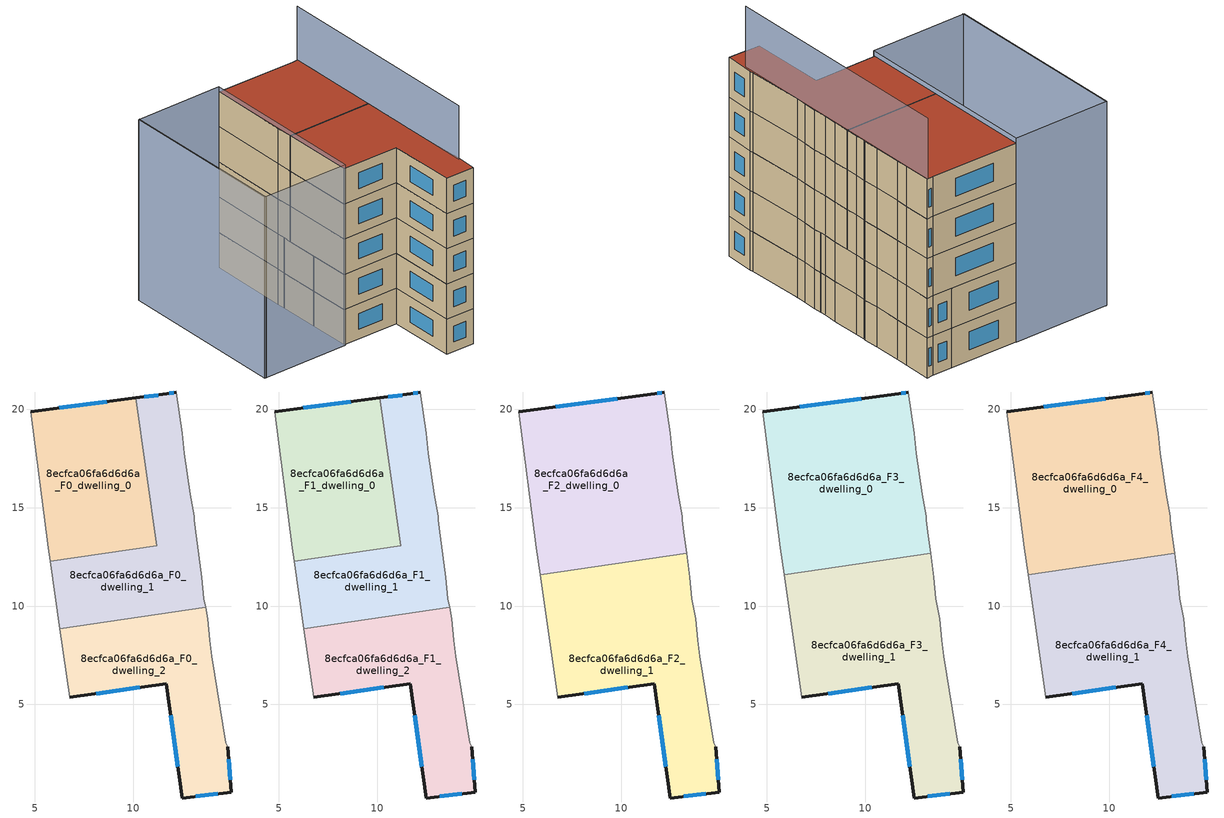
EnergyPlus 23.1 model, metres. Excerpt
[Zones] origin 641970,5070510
8ecfca06fa6d6d6a_F0_dwelling_0
 floor ground (EU_floor_Construction): 10.12,20.56 11.2,13.05 5.78,12.27 5.68,12.96 4.78,19.87 z0
 wall outside (EU_wall_Construction): 10.12,20.56 4.78,19.87 z0:3
 wall adiabatic (EU_wall_Construction): 4.78,19.87 5.68,12.96 5.78,12.27 z0:3
 wall to 8ecfca06fa6d6d6a_F0_dwelling_1 (EU_wall_Construction): 5.78,12.27 11.2,13.05 10.12,20.56 z0:3
 window (EU_Window_Construction): 8.65,20.37 6.25,20.06 z0.83:2.17
8ecfca06fa6d6d6a_F0_dwelling_1
 floor ground (EU_floor_Construction): 12.19,20.87 12.49,18.76 12.59,17.76 12.89,15.66 13.09,14.56 13.09,14.36 13.19,13.56 13.48,11.46 13.58,10.36 13.67,9.92 6.27,8.86 5.78,12.27 11.2,13.05 10.12,20.56 11.69,20.77 z0
 wall outside (EU_wall_Construction): 12.19,20.87 11.69,20.77 10.12,20.56 z0:3
 wall adiabatic (EU_wall_Construction): 13.67,9.92 13.58,10.36 13.48,11.46 13.19,13.56 13.09,14.36 13.09,14.56 12.89,15.66 12.59,17.76 12.49,18.76 12.19,20.87 / 5.78,12.27 6.27,8.86 z0:3
 wall to 8ecfca06fa6d6d6a_F0_dwelling_2 (EU_wall_Construction): 6.27,8.86 13.67,9.92 z0:3
 window (EU_Window_Construction): 11.25,20.71 10.55,20.62 / 12.05,20.84 11.82,20.79 z0.83:2.17
8ecfca06fa6d6d6a_F0_dwelling_2
 floor ground (EU_floor_Construction): 13.67,9.92 13.79,9.36 13.89,8.26 13.98,7.46 14.68,3.05 14.78,2.85 14.98,0.55 12.48,0.25 11.68,6.06 6.78,5.36 6.27,8.86 z0
 wall outside (EU_wall_Construction): 6.78,5.36 11.68,6.06 12.48,0.25 14.98,0.55 14.78,2.85 z0:3
 wall adiabatic (EU_wall_Construction): 14.78,2.85 14.68,3.05 13.98,7.46 13.89,8.26 13.79,9.36 13.67,9.92 / 6.27,8.86 6.78,5.36 z0:3
 window (EU_Window_Construction): 14.93,1.18 14.84,2.22 / 13.17,0.33 14.29,0.47 / 11.9,4.46 12.26,1.85 / 8.13,5.55 10.33,5.86 z0.83:2.17
8ecfca06fa6d6d6a_F1_dwelling_0
 floor to 8ecfca06fa6d6d6a_F0_dwelling_0 (EU_floor_Construction): 10.12,20.56 11.2,13.05 5.78,12.27 5.68,12.96 4.78,19.87 z3
 wall outside (EU_wall_Construction): 10.12,20.56 4.78,19.87 z3:6
 wall adiabatic (EU_wall_Construction): 4.78,19.87 5.68,12.96 5.78,12.27 z3:6
 wall to 8ecfca06fa6d6d6a_F1_dwelling_1 (EU_wall_Construction): 5.78,12.27 11.2,13.05 10.12,20.56 z3:6
 window (EU_Window_Construction): 8.65,20.37 6.25,20.06 z3.83:5.17
8ecfca06fa6d6d6a_F1_dwelling_1
 floor to 8ecfca06fa6d6d6a_F0_dwelling_1 (EU_floor_Construction): 12.19,20.87 12.49,18.76 12.59,17.76 12.89,15.66 13.09,14.56 13.09,14.36 13.19,13.56 13.48,11.46 13.58,10.36 13.67,9.92 6.27,8.86 5.78,12.27 11.2,13.05 10.12,20.56 11.69,20.77 z3
 wall outside (EU_wall_Construction): 12.19,20.87 11.69,20.77 10.12,20.56 z3:6
 wall adiabatic (EU_wall_Construction): 13.67,9.92 13.58,10.36 13.48,11.46 13.19,13.56 13.09,14.36 13.09,14.56 12.89,15.66 12.59,17.76 12.49,18.76 12.19,20.87 / 5.78,12.27 6.27,8.86 z3:6
 wall to 8ecfca06fa6d6d6a_F1_dwelling_2 (EU_wall_Construction): 6.27,8.86 13.67,9.92 z3:6
 window (EU_Window_Construction): 11.25,20.71 10.55,20.62 / 12.05,20.84 11.82,20.79 z3.83:5.17
8ecfca06fa6d6d6a_F1_dwelling_2
 floor to 8ecfca06fa6d6d6a_F0_dwelling_2 (EU_floor_Construction): 13.67,9.92 13.78,9.36 13.88,8.26 13.98,7.46 14.68,3.05 14.78,2.85 14.98,0.55 12.48,0.25 11.68,6.06 6.78,5.36 6.27,8.86 z3
 wall outside (EU_wall_Construction): 6.78,5.36 11.68,6.06 12.48,0.25 14.98,0.55 14.78,2.85 z3:6
 wall adiabatic (EU_wall_Construction): 14.78,2.85 14.68,3.05 13.98,7.46 13.89,8.26 13.79,9.36 13.67,9.92 / 6.27,8.86 6.78,5.36 z3:6
 window (EU_Window_Construction): 14.93,1.18 14.84,2.22 / 13.17,0.33 14.29,0.47 / 11.9,4.46 12.26,1.85 / 8.13,5.55 10.33,5.86 z3.83:5.17
8ecfca06fa6d6d6a_F2_dwelling_0
 floor to 8ecfca06fa6d6d6a_F1_dwelling_0 (EU_floor_Construction): 10.12,20.56 11.2,13.05 5.78,12.27 5.68,12.96 4.78,19.87 z6
 floor to 8ecfca06fa6d6d6a_F1_dwelling_1 (EU_floor_Construction): 12.19,20.87 12.49,18.76 12.59,17.76 12.89,15.66 13.09,14.56 13.09,14.36 13.19,13.56 13.31,12.67 5.88,11.6 5.78,12.27 11.2,13.05 10.12,20.56 11.69,20.77 z6
 wall outside (EU_wall_Construction): 12.19,20.87 11.69,20.77 4.78,19.87 z6:9
 wall adiabatic (EU_wall_Construction): 13.31,12.67 13.19,13.56 13.09,14.36 13.09,14.56 12.89,15.66 12.59,17.76 12.49,18.76 12.19,20.87 / 4.78,19.87 5.68,12.96 5.88,11.6 z6:9
 wall to 8ecfca06fa6d6d6a_F2_dwelling_1 (EU_wall_Construction): 5.88,11.6 13.31,12.67 z6:9
 window (EU_Window_Construction): 9.79,20.52 6.68,20.12 / 12.05,20.84 11.82,20.79 z6.83:8.17
8ecfca06fa6d6d6a_F2_dwelling_1
 floor to 8ecfca06fa6d6d6a_F1_dwelling_1 (EU_floor_Construction): 13.31,12.67 13.48,11.46 13.58,10.36 13.67,9.92 6.27,8.86 5.88,11.6 z6
 floor to 8ecfca06fa6d6d6a_F1_dwelling_2 (EU_floor_Construction): 13.67,9.92 13.78,9.36 13.88,8.26 13.98,7.46 14.68,3.05 14.78,2.85 14.98,0.55 12.48,0.25 11.68,6.06 6.78,5.36 6.27,8.86 z6
 wall outside (EU_wall_Construction): 6.78,5.36 11.68,6.06 12.48,0.25 14.98,0.55 14.78,2.85 z6:9
 wall adiabatic (EU_wall_Construction): 14.78,2.85 14.68,3.05 13.98,7.46 13.89,8.26 13.79,9.36 13.58,10.36 13.48,11.46 13.31,12.67 / 5.88,11.6 6.78,5.36 z6:9
 window (EU_Window_Construction): 14.93,1.18 14.84,2.22 / 13.17,0.33 14.29,0.47 / 11.9,4.46 12.26,1.85 / 8.13,5.55 10.33,5.86 z6.83:8.17
8ecfca06fa6d6d6a_F3_dwelling_0
 floor to 8ecfca06fa6d6d6a_F2_dwelling_0 (EU_floor_Construction): 12.19,20.87 12.49,18.76 12.59,17.76 12.89,15.66 13.09,14.56 13.09,14.36 13.19,13.56 13.31,12.67 5.88,11.6 5.68,12.96 4.78,19.87 11.69,20.77 z9
 wall outside (EU_wall_Construction): 12.19,20.87 11.69,20.77 4.78,19.87 z9:12
 wall adiabatic (EU_wall_Construction): 13.31,12.67 13.19,13.56 13.09,14.36 13.09,14.56 12.89,15.66 12.59,17.76 12.49,18.76 12.19,20.87 / 4.78,19.87 5.68,12.96 5.88,11.6 z9:12
 wall to 8ecfca06fa6d6d6a_F3_dwelling_1 (EU_wall_Construction): 5.88,11.6 13.31,12.67 z9:12
 window (EU_Window_Construction): 9.79,20.52 6.68,20.12 / 12.05,20.84 11.82,20.79 z9.83:11.17
8ecfca06fa6d6d6a_F3_dwelling_1
 floor to 8ecfca06fa6d6d6a_F2_dwelling_1 (EU_floor_Construction): 13.31,12.67 13.48,11.46 13.58,10.36 13.78,9.36 13.88,8.26 13.98,7.46 14.68,3.05 14.78,2.85 14.98,0.55 12.48,0.25 11.68,6.06 6.78,5.36 5.88,11.6 z9
 wall outside (EU_wall_Construction): 6.78,5.36 11.68,6.06 12.48,0.25 14.98,0.55 14.78,2.85 z9:12
 wall adiabatic (EU_wall_Construction): 14.78,2.85 14.68,3.05 13.98,7.46 13.89,8.26 13.79,9.36 13.58,10.36 13.48,11.46 13.31,12.67 / 5.88,11.6 6.78,5.36 z9:12
 window (EU_Window_Construction): 14.93,1.18 14.84,2.22 / 13.17,0.33 14.29,0.47 / 11.9,4.46 12.26,1.85 / 8.13,5.55 10.33,5.86 z9.83:11.17
8ecfca06fa6d6d6a_F4_dwelling_0
 floor to 8ecfca06fa6d6d6a_F3_dwelling_0 (EU_floor_Construction): 12.19,20.87 12.49,18.76 12.59,17.76 12.89,15.66 13.09,14.56 13.09,14.36 13.19,13.56 13.31,12.67 5.88,11.6 5.68,12.96 4.78,19.87 11.69,20.77 z12
 wall outside (EU_wall_Construction): 12.19,20.87 11.69,20.77 4.78,19.87 z12:15
 wall adiabatic (EU_wall_Construction): 13.31,12.67 13.19,13.56 13.09,14.36 13.09,14.56 12.89,15.66 12.59,17.76 12.49,18.76 12.19,20.87 / 4.78,19.87 5.68,12.96 5.88,11.6 z12:15
 wall to 8ecfca06fa6d6d6a_F4_dwelling_1 (EU_wall_Construction): 5.88,11.6 13.31,12.67 z12:15
 window (EU_Window_Construction): 9.79,20.52 6.68,20.12 / 12.05,20.84 11.82,20.79 z12.83:14.17
 roof outside (EU_roof_Construction): 13.31,12.67 13.19,13.56 13.09,14.36 13.09,14.56 12.89,15.66 12.59,17.76 12.49,18.76 12.19,20.87 11.69,20.77 4.78,19.87 5.68,12.96 5.88,11.6 z15
8ecfca06fa6d6d6a_F4_dwelling_1
 floor to 8ecfca06fa6d6d6a_F3_dwelling_1 (EU_floor_Construction): 13.31,12.67 13.48,11.46 13.58,10.36 13.78,9.36 13.88,8.26 13.98,7.46 14.68,3.05 14.78,2.85 14.98,0.55 12.48,0.25 11.68,6.06 6.78,5.36 5.88,11.6 z12
 wall outside (EU_wall_Construction): 6.78,5.36 11.68,6.06 12.48,0.25 14.98,0.55 14.78,2.85 z12:15
 wall adiabatic (EU_wall_Construction): 14.78,2.85 14.68,3.05 13.98,7.46 13.89,8.26 13.79,9.36 13.58,10.36 13.48,11.46 13.31,12.67 / 5.88,11.6 6.78,5.36 z12:15
 window (EU_Window_Construction): 14.93,1.18 14.84,2.22 / 13.17,0.33 14.29,0.47 / 11.9,4.46 12.26,1.85 / 8.13,5.55 10.33,5.86 z12.83:14.17
 roof outside (EU_roof_Construction): 14.98,0.55 14.78,2.85 14.68,3.05 13.98,7.46 13.89,8.26 13.79,9.36 13.58,10.36 13.48,11.46 13.31,12.67 5.88,11.6 6.78,5.36 11.68,6.06 12.48,0.25 z15
shading: -2.71,18.87 -0.66,4.23 / 4.78,19.9 6.79,5.29 / 6.79,5.29 -0.77,4.25 / -0.77,4.25 -2.78,18.86 / -2.78,18.86 4.78,19.9 z0:15.4; 14.7,2.16 12.15,20.86 z0:19.6
[Building]
EU S2 Campaign: North Axis=0; Terrain=City; Solar Distribution=FullExterior
[Site:Location]
Lyon-Bron: Latitude=45.75; Longitude=5; Time Zone=1; Elevation=198
[SizingPeriod:WeatherFileDays]
AnnualSizingPeriod: Begin Month=1; Begin Day of Month=1; End Month=12; End Day of Month=31; Day of Week for Start Day=Monday; Use Weather File Daylight Saving Period=No; Use Weather File Rain and Snow Indicators=No
[MATERIAL]
EU_InternalMass_Material: Roughness=MediumRough; Thickness=0.1; Conductivity=1; Density=1800; Specific Heat=900; Thermal Absorptance=0.9; Solar Absorptance=0.7; Visible Absorptance=0.7
[MATERIAL:NOMASS] Roughness=MediumRough; Thermal Absorptance=0.9; Solar Absorptance=0.7; Visible Absorptance=0.7
Name | Thermal Resistance
EU_wall_NoMass | 0.87146
EU_roof_NoMass | 0.842276
EU_floor_NoMass | 0.496999
[WINDOWMATERIAL:SIMPLEGLAZINGSYSTEM]
EU_Window_SimpleGlazing: UFactor=2.2525; Solar Heat Gain Coefficient=0.76; Visible Transmittance=0.76
[CONSTRUCTION]
EU_wall_Construction: EU_wall_NoMass
EU_roof_Construction: EU_roof_NoMass
EU_floor_Construction: EU_floor_NoMass
EU_Window_Construction: EU_Window_SimpleGlazing
EU_InternalMass_Construction: EU_InternalMass_Material
[ZONE] Type=1; Multiplier=1; Ceiling Height=autocalculate; Floor Area=autocalculate; Part of Total Floor Area=Yes
Name | Volume
8ecfca06fa6d6d6a_F0_dwelling_0 | 124.353
8ecfca06fa6d6d6a_F1_dwelling_0 | 124.352
8ecfca06fa6d6d6a_F2_dwelling_0 | 186.521
8ecfca06fa6d6d6a_F3_dwelling_0; 8ecfca06fa6d6d6a_F4_dwelling_0 | 186.522
8ecfca06fa6d6d6a_F0_dwelling_1 | 124.363
8ecfca06fa6d6d6a_F1_dwelling_1 | 124.364
8ecfca06fa6d6d6a_F2_dwelling_1 | 186.542
8ecfca06fa6d6d6a_F3_dwelling_1; 8ecfca06fa6d6d6a_F4_dwelling_1 | 186.549
8ecfca06fa6d6d6a_F0_dwelling_2; 8ecfca06fa6d6d6a_F1_dwelling_2 | 124.35
[INTERNALMASS] Construction=EU_InternalMass_Construction
Name | Zone or ZoneList | Surface Area
8ecfca06fa6d6d6a_F0_dwelling_0_EU_InternalMass | 8ecfca06fa6d6d6a_F0_dwelling_0 | 41.4494
8ecfca06fa6d6d6a_F0_dwelling_1_EU_InternalMass | 8ecfca06fa6d6d6a_F0_dwelling_1 | 41.4545
8ecfca06fa6d6d6a_F0_dwelling_2_EU_InternalMass | 8ecfca06fa6d6d6a_F0_dwelling_2 | 41.4497
8ecfca06fa6d6d6a_F1_dwelling_0_EU_InternalMass | 8ecfca06fa6d6d6a_F1_dwelling_0 | 41.4494
8ecfca06fa6d6d6a_F1_dwelling_1_EU_InternalMass | 8ecfca06fa6d6d6a_F1_dwelling_1 | 41.4545
8ecfca06fa6d6d6a_F1_dwelling_2_EU_InternalMass | 8ecfca06fa6d6d6a_F1_dwelling_2 | 41.4497
8ecfca06fa6d6d6a_F2_dwelling_0_EU_InternalMass | 8ecfca06fa6d6d6a_F2_dwelling_0 | 62.1739
8ecfca06fa6d6d6a_F2_dwelling_1_EU_InternalMass | 8ecfca06fa6d6d6a_F2_dwelling_1 | 62.1825
8ecfca06fa6d6d6a_F3_dwelling_0_EU_InternalMass | 8ecfca06fa6d6d6a_F3_dwelling_0 | 62.1739
8ecfca06fa6d6d6a_F3_dwelling_1_EU_InternalMass | 8ecfca06fa6d6d6a_F3_dwelling_1 | 62.1825
8ecfca06fa6d6d6a_F4_dwelling_0_EU_InternalMass | 8ecfca06fa6d6d6a_F4_dwelling_0 | 62.1739
8ecfca06fa6d6d6a_F4_dwelling_1_EU_InternalMass | 8ecfca06fa6d6d6a_F4_dwelling_1 | 62.1825
[OTHEREQUIPMENT] Fuel Type=Electricity; Design Level Calculation Method=Watts/Area; Power per Zone Floor Area=1; Fraction Latent=0; Fraction Radiant=0; Fraction Lost=0; Carbon Dioxide Generation Rate=0; EndUse Subcategory=EU_Step8_InternalGains
Name | Zone or ZoneList or Space or SpaceList | Schedule
EU_Step8_InternalGain_8ecfca06fa6d6d6a_F0_dwelling_0_f000 | 8ecfca06fa6d6d6a_F0_dwelling_0 | EU_Step8_GainSchedule_8ecfca06fa6d6d6a_F0_dwelling_0_f000
EU_Step8_InternalGain_8ecfca06fa6d6d6a_F0_dwelling_1_f000 | 8ecfca06fa6d6d6a_F0_dwelling_1 | EU_Step8_GainSchedule_8ecfca06fa6d6d6a_F0_dwelling_1_f000
EU_Step8_InternalGain_8ecfca06fa6d6d6a_F0_dwelling_2_f000 | 8ecfca06fa6d6d6a_F0_dwelling_2 | EU_Step8_GainSchedule_8ecfca06fa6d6d6a_F0_dwelling_2_f000
EU_Step8_InternalGain_8ecfca06fa6d6d6a_F1_dwelling_0_f000 | 8ecfca06fa6d6d6a_F1_dwelling_0 | EU_Step8_GainSchedule_8ecfca06fa6d6d6a_F1_dwelling_0_f000
EU_Step8_InternalGain_8ecfca06fa6d6d6a_F1_dwelling_1_f000 | 8ecfca06fa6d6d6a_F1_dwelling_1 | EU_Step8_GainSchedule_8ecfca06fa6d6d6a_F1_dwelling_1_f000
EU_Step8_InternalGain_8ecfca06fa6d6d6a_F1_dwelling_2_f000 | 8ecfca06fa6d6d6a_F1_dwelling_2 | EU_Step8_GainSchedule_8ecfca06fa6d6d6a_F1_dwelling_2_f000
EU_Step8_InternalGain_8ecfca06fa6d6d6a_F2_dwelling_0_f000 | 8ecfca06fa6d6d6a_F2_dwelling_0 | EU_Step8_GainSchedule_8ecfca06fa6d6d6a_F2_dwelling_0_f000
EU_Step8_InternalGain_8ecfca06fa6d6d6a_F2_dwelling_1_f000 | 8ecfca06fa6d6d6a_F2_dwelling_1 | EU_Step8_GainSchedule_8ecfca06fa6d6d6a_F2_dwelling_1_f000
EU_Step8_InternalGain_8ecfca06fa6d6d6a_F3_dwelling_0_f000 | 8ecfca06fa6d6d6a_F3_dwelling_0 | EU_Step8_GainSchedule_8ecfca06fa6d6d6a_F3_dwelling_0_f000
EU_Step8_InternalGain_8ecfca06fa6d6d6a_F3_dwelling_1_f000 | 8ecfca06fa6d6d6a_F3_dwelling_1 | EU_Step8_GainSchedule_8ecfca06fa6d6d6a_F3_dwelling_1_f000
EU_Step8_InternalGain_8ecfca06fa6d6d6a_F4_dwelling_0_f000 | 8ecfca06fa6d6d6a_F4_dwelling_0 | EU_Step8_GainSchedule_8ecfca06fa6d6d6a_F4_dwelling_0_f000
EU_Step8_InternalGain_8ecfca06fa6d6d6a_F4_dwelling_1_f000 | 8ecfca06fa6d6d6a_F4_dwelling_1 | EU_Step8_GainSchedule_8ecfca06fa6d6d6a_F4_dwelling_1_f000
[ZONEVENTILATION:DESIGNFLOWRATE] Schedule=EU_AlwaysOn; Design Flow Rate Calculation Method=AirChanges/Hour; Air Changes per Hour=0.425; Ventilation Type=Natural; Fan Pressure Rise=0; Fan Total Efficiency=1; Constant Term Coefficient=1; Temperature Term Coefficient=0; Velocity Term Coefficient=0; Velocity Squared Term Coefficient=0; Minimum Indoor Temperature=-100; Maximum Indoor Temperature=100; Delta Temperature=-100; Minimum Outdoor Temperature=-100; Maximum Outdoor Temperature=100; Maximum Wind Speed=40
Name | Zone or ZoneList or Space or SpaceList
EU_ConstantAir_8ecfca06fa6d6d6a_F0_dwelling_0 | 8ecfca06fa6d6d6a_F0_dwelling_0
EU_ConstantAir_8ecfca06fa6d6d6a_F0_dwelling_1 | 8ecfca06fa6d6d6a_F0_dwelling_1
EU_ConstantAir_8ecfca06fa6d6d6a_F0_dwelling_2 | 8ecfca06fa6d6d6a_F0_dwelling_2
EU_ConstantAir_8ecfca06fa6d6d6a_F1_dwelling_0 | 8ecfca06fa6d6d6a_F1_dwelling_0
EU_ConstantAir_8ecfca06fa6d6d6a_F1_dwelling_1 | 8ecfca06fa6d6d6a_F1_dwelling_1
EU_ConstantAir_8ecfca06fa6d6d6a_F1_dwelling_2 | 8ecfca06fa6d6d6a_F1_dwelling_2
EU_ConstantAir_8ecfca06fa6d6d6a_F2_dwelling_0 | 8ecfca06fa6d6d6a_F2_dwelling_0
EU_ConstantAir_8ecfca06fa6d6d6a_F2_dwelling_1 | 8ecfca06fa6d6d6a_F2_dwelling_1
EU_ConstantAir_8ecfca06fa6d6d6a_F3_dwelling_0 | 8ecfca06fa6d6d6a_F3_dwelling_0
EU_ConstantAir_8ecfca06fa6d6d6a_F3_dwelling_1 | 8ecfca06fa6d6d6a_F3_dwelling_1
EU_ConstantAir_8ecfca06fa6d6d6a_F4_dwelling_0 | 8ecfca06fa6d6d6a_F4_dwelling_0
EU_ConstantAir_8ecfca06fa6d6d6a_F4_dwelling_1 | 8ecfca06fa6d6d6a_F4_dwelling_1
[HVACTEMPLATE:THERMOSTAT] Constant Heating Setpoint=20; Constant Cooling Setpoint=50
EU_HeatOnly_8ecfca06fa6d6d6a_F0_dwelling_0; EU_HeatOnly_8ecfca06fa6d6d6a_F0_dwelling_1; EU_HeatOnly_8ecfca06fa6d6d6a_F0_dwelling_2; EU_HeatOnly_8ecfca06fa6d6d6a_F1_dwelling_0; EU_HeatOnly_8ecfca06fa6d6d6a_F1_dwelling_1; EU_HeatOnly_8ecfca06fa6d6d6a_F1_dwelling_2; EU_HeatOnly_8ecfca06fa6d6d6a_F2_dwelling_0; EU_HeatOnly_8ecfca06fa6d6d6a_F2_dwelling_1; EU_HeatOnly_8ecfca06fa6d6d6a_F3_dwelling_0; EU_HeatOnly_8ecfca06fa6d6d6a_F3_dwelling_1; EU_HeatOnly_8ecfca06fa6d6d6a_F4_dwelling_0; EU_HeatOnly_8ecfca06fa6d6d6a_F4_dwelling_1
[HVACTEMPLATE:ZONE:IDEALLOADSAIRSYSTEM] System Availability Schedule=EU_AlwaysOn; Maximum Heating Supply Air Temperature=50; Minimum Cooling Supply Air Temperature=13; Maximum Heating Supply Air Humidity Ratio=0.0156; Minimum Cooling Supply Air Humidity Ratio=0.0077; Heating Limit=NoLimit; Cooling Limit=NoLimit; Heating Availability Schedule=EU_AlwaysOn; Cooling Availability Schedule=EU_CoolingOff; Dehumidification Control Type=ConstantSensibleHeatRatio; Cooling Sensible Heat Ratio=0.7; Dehumidification Setpoint=60; Humidification Control Type=None; Humidification Setpoint=30; Outdoor Air Method=None; Outdoor Air Flow Rate per Person=0.00944; Outdoor Air Flow Rate per Zone Floor Area=0; Outdoor Air Flow Rate per Zone=0; Demand Controlled Ventilation Type=None; Outdoor Air Economizer Type=NoEconomizer; Heat Recovery Type=None; Sensible Heat Recovery Effectiveness=0.7; Latent Heat Recovery Effectiveness=0.65
Name | Template Thermostat
8ecfca06fa6d6d6a_F0_dwelling_0 | EU_HeatOnly_8ecfca06fa6d6d6a_F0_dwelling_0
8ecfca06fa6d6d6a_F0_dwelling_1 | EU_HeatOnly_8ecfca06fa6d6d6a_F0_dwelling_1
8ecfca06fa6d6d6a_F0_dwelling_2 | EU_HeatOnly_8ecfca06fa6d6d6a_F0_dwelling_2
8ecfca06fa6d6d6a_F1_dwelling_0 | EU_HeatOnly_8ecfca06fa6d6d6a_F1_dwelling_0
8ecfca06fa6d6d6a_F1_dwelling_1 | EU_HeatOnly_8ecfca06fa6d6d6a_F1_dwelling_1
8ecfca06fa6d6d6a_F1_dwelling_2 | EU_HeatOnly_8ecfca06fa6d6d6a_F1_dwelling_2
8ecfca06fa6d6d6a_F2_dwelling_0 | EU_HeatOnly_8ecfca06fa6d6d6a_F2_dwelling_0
8ecfca06fa6d6d6a_F2_dwelling_1 | EU_HeatOnly_8ecfca06fa6d6d6a_F2_dwelling_1
8ecfca06fa6d6d6a_F3_dwelling_0 | EU_HeatOnly_8ecfca06fa6d6d6a_F3_dwelling_0
8ecfca06fa6d6d6a_F3_dwelling_1 | EU_HeatOnly_8ecfca06fa6d6d6a_F3_dwelling_1
8ecfca06fa6d6d6a_F4_dwelling_0 | EU_HeatOnly_8ecfca06fa6d6d6a_F4_dwelling_0
8ecfca06fa6d6d6a_F4_dwelling_1 | EU_HeatOnly_8ecfca06fa6d6d6a_F4_dwelling_1
[SIZING:ZONE] Zone Cooling Design Supply Air Temperature Input Method=SupplyAirTemperature; Zone Cooling Design Supply Air Temperature=13; Zone Heating Design Supply Air Temperature Input Method=SupplyAirTemperature; Zone Heating Design Supply Air Temperature=50; Zone Cooling Design Supply Air Humidity Ratio=0.008; Zone Heating Design Supply Air Humidity Ratio=0.008; Cooling Design Air Flow Method=DesignDay; Cooling Design Air Flow Rate=0; Cooling Minimum Air Flow per Zone Floor Area=0.000762; Cooling Minimum Air Flow=0; Cooling Minimum Air Flow Fraction=0.2; Heating Design Air Flow Method=DesignDay; Heating Design Air Flow Rate=0; Heating Maximum Air Flow per Zone Floor Area=0.002032; Heating Maximum Air Flow=0.141576; Heating Maximum Air Flow Fraction=0.3; Account for Dedicated Outdoor Air System=No; Dedicated Outdoor Air System Control Strategy=NeutralSupplyAir; Dedicated Outdoor Air Low Setpoint Temperature for Design=autosize; Dedicated Outdoor Air High Setpoint Temperature for Design=autosize; Zone Load Sizing Method=Sensible Load Only No Latent Load; Zone Latent Cooling Design Supply Air Humidity Ratio Input Method=HumidityRatioDifference; Zone Cooling Design Supply Air Humidity Ratio Difference=0.005; Zone Latent Heating Design Supply Air Humidity Ratio Input Method=HumidityRatioDifference; Zone Humidification Design Supply Air Humidity Ratio Difference=0.005
8ecfca06fa6d6d6a_F0_dwelling_0; 8ecfca06fa6d6d6a_F0_dwelling_1; 8ecfca06fa6d6d6a_F0_dwelling_2; 8ecfca06fa6d6d6a_F1_dwelling_0; 8ecfca06fa6d6d6a_F1_dwelling_1; 8ecfca06fa6d6d6a_F1_dwelling_2; 8ecfca06fa6d6d6a_F2_dwelling_0; 8ecfca06fa6d6d6a_F2_dwelling_1; 8ecfca06fa6d6d6a_F3_dwelling_0; 8ecfca06fa6d6d6a_F3_dwelling_1; 8ecfca06fa6d6d6a_F4_dwelling_0; 8ecfca06fa6d6d6a_F4_dwelling_1
[SCHEDULE:CONSTANT]
Name | Hourly Value
EU_AlwaysOn | 1
EU_CoolingOff | 0
[SCHEDULE:FILE] Column Number=1; Rows to Skip at Top=0; Number of Hours of Data=8760; Column Separator=Comma; Interpolate to Timestep=No; Minutes per Item=60; Adjust Schedule for Daylight Savings=Yes
Name | File
EU_Step8_GainSchedule_8ecfca06fa6d6d6a_F0_dwelling_0_f000 | ../../schedules/8ecfca06fa6d6d6a/8ecfca06fa6d6d6a_F0_dwelling_0_f000_gain.csv
EU_Step8_GainSchedule_8ecfca06fa6d6d6a_F0_dwelling_1_f000 | ../../schedules/8ecfca06fa6d6d6a/8ecfca06fa6d6d6a_F0_dwelling_1_f000_gain.csv
EU_Step8_GainSchedule_8ecfca06fa6d6d6a_F0_dwelling_2_f000 | ../../schedules/8ecfca06fa6d6d6a/8ecfca06fa6d6d6a_F0_dwelling_2_f000_gain.csv
EU_Step8_GainSchedule_8ecfca06fa6d6d6a_F1_dwelling_0_f000 | ../../schedules/8ecfca06fa6d6d6a/8ecfca06fa6d6d6a_F1_dwelling_0_f000_gain.csv
EU_Step8_GainSchedule_8ecfca06fa6d6d6a_F1_dwelling_1_f000 | ../../schedules/8ecfca06fa6d6d6a/8ecfca06fa6d6d6a_F1_dwelling_1_f000_gain.csv
EU_Step8_GainSchedule_8ecfca06fa6d6d6a_F1_dwelling_2_f000 | ../../schedules/8ecfca06fa6d6d6a/8ecfca06fa6d6d6a_F1_dwelling_2_f000_gain.csv
EU_Step8_GainSchedule_8ecfca06fa6d6d6a_F2_dwelling_0_f000 | ../../schedules/8ecfca06fa6d6d6a/8ecfca06fa6d6d6a_F2_dwelling_0_f000_gain.csv
EU_Step8_GainSchedule_8ecfca06fa6d6d6a_F2_dwelling_1_f000 | ../../schedules/8ecfca06fa6d6d6a/8ecfca06fa6d6d6a_F2_dwelling_1_f000_gain.csv
EU_Step8_GainSchedule_8ecfca06fa6d6d6a_F3_dwelling_0_f000 | ../../schedules/8ecfca06fa6d6d6a/8ecfca06fa6d6d6a_F3_dwelling_0_f000_gain.csv
EU_Step8_GainSchedule_8ecfca06fa6d6d6a_F3_dwelling_1_f000 | ../../schedules/8ecfca06fa6d6d6a/8ecfca06fa6d6d6a_F3_dwelling_1_f000_gain.csv
EU_Step8_GainSchedule_8ecfca06fa6d6d6a_F4_dwelling_0_f000 | ../../schedules/8ecfca06fa6d6d6a/8ecfca06fa6d6d6a_F4_dwelling_0_f000_gain.csv
EU_Step8_GainSchedule_8ecfca06fa6d6d6a_F4_dwelling_1_f000 | ../../schedules/8ecfca06fa6d6d6a/8ecfca06fa6d6d6a_F4_dwelling_1_f000_gain.csv
